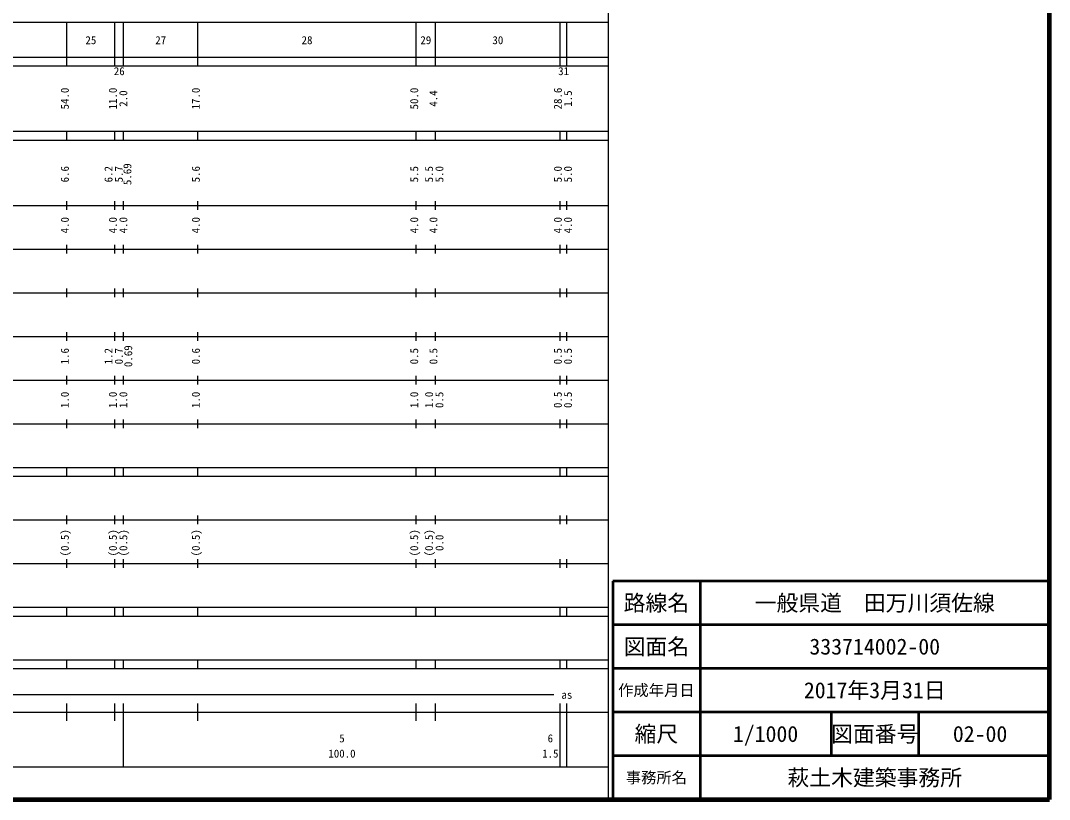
# Model space of a CAD drawing. Units: millimetres on the paper, enlarged 1000 times. Extents: x 40000 to 680000, y 20000 to 380000.
# Drawn here: x 444406 to 680000, y 20000 to 198357 of the extents above; entities that cross this region are included whole.
import ezdxf
from ezdxf.enums import TextEntityAlignment as Align

# ---------------------------------------------------------------- set-up
doc = ezdxf.new("R2010")
doc.units = ezdxf.units.MM
doc.header["$LTSCALE"] = 1000
for name, color, linetype, lineweight in [('M-TTL', 2, 'Continuous', 140), ('M-TTL-BAND', 7, 'Continuous', 25), ('M-TTL-FRAM', 2, 'Continuous', 50), ('M-TTL-LINE', 7, 'Continuous', 50)]:
    doc.layers.add(name, color=color, linetype=linetype, lineweight=lineweight)
doc.layers.add('M-TTL-TXT', color=7, linetype='Continuous')
doc.styles.add('ＭＳ ゴシック', font='')
doc.styles.get('ＭＳ ゴシック').set_extended_font_data('MS Gothic')

msp = doc.modelspace()

# ---------------------------------------------------------------- linework, layer by layer
at = {"layer": 'M-TTL'}
for p, q in [((680000, 20000), (680000, 380000)), ((40000, 20000), (680000, 20000))]:
    msp.add_line(p, q, dxfattribs=at)
at = {"layer": 'M-TTL-BAND'}
for p, q in [((579000, 20000), (579000, 370000)), ((68000, 198000), (579000, 198000)), ((455000, 188000), (455000, 198000)), ((466000, 188000), (466000, 198000)), ((468000, 188000), (468000, 198000)), ((485000, 188000), (485000, 198000)), ((535000, 188000), (535000, 198000)), ((539400, 188000), (539400, 198000)), ((568000, 188000), (568000, 198000)), ((569500, 188000), (569500, 198000)), ((40000, 190000), (579000, 190000)), ((40000, 188000), (579000, 188000)), ((40000, 173000), (579000, 173000)), ((455000, 171000), (455000, 173000)), ((466000, 171000), (466000, 173000)), ((468000, 171000), (468000, 173000)), ((485000, 171000), (485000, 173000)), ((535000, 171000), (535000, 173000)), ((539400, 171000), (539400, 173000)), ((568000, 171000), (568000, 173000)), ((569500, 171000), (569500, 173000)), ((40000, 171000), (579000, 171000)), ((40000, 156000), (579000, 156000)), ((455000, 155000), (455000, 157000)), ((466000, 155000), (466000, 157000)), ((468000, 155000), (468000, 157000)), ((485000, 155000), (485000, 157000)), ((535000, 155000), (535000, 157000)), ((539400, 155000), (539400, 157000)), ((568000, 155000), (568000, 157000)), ((569500, 155000), (569500, 157000)), ((455000, 145000), (455000, 147000)), ((466000, 145000), (466000, 147000)), ((468000, 145000), (468000, 147000)), ((485000, 145000), (485000, 147000)), ((535000, 145000), (535000, 147000)), ((539400, 145000), (539400, 147000)), ((568000, 145000), (568000, 147000)), ((569500, 145000), (569500, 147000)), ((46000, 146000), (579000, 146000)), ((455000, 135000), (455000, 137000)), ((466000, 135000), (466000, 137000)), ((468000, 135000), (468000, 137000)), ((485000, 135000), (485000, 137000)), ((535000, 135000), (535000, 137000)), ((539400, 135000), (539400, 137000)), ((568000, 135000), (568000, 137000)), ((569500, 135000), (569500, 137000)), ((52000, 136000), (579000, 136000)), ((46000, 126000), (579000, 126000)), ((455000, 125000), (455000, 127000)), ((466000, 125000), (466000, 127000)), ((468000, 125000), (468000, 127000)), ((485000, 125000), (485000, 127000)), ((535000, 125000), (535000, 127000)), ((539400, 125000), (539400, 127000)), ((568000, 125000), (568000, 127000)), ((569500, 125000), (569500, 127000)), ((52000, 116000), (579000, 116000)), ((455000, 115000), (455000, 117000)), ((466000, 115000), (466000, 117000)), ((468000, 115000), (468000, 117000)), ((485000, 115000), (485000, 117000)), ((535000, 115000), (535000, 117000)), ((539400, 115000), (539400, 117000)), ((568000, 115000), (568000, 117000)), ((569500, 115000), (569500, 117000)), ((455000, 105000), (455000, 107000)), ((466000, 105000), (466000, 107000)), ((468000, 105000), (468000, 107000)), ((485000, 105000), (485000, 107000)), ((535000, 105000), (535000, 107000)), ((539400, 105000), (539400, 107000)), ((568000, 105000), (568000, 107000)), ((569500, 105000), (569500, 107000)), ((46000, 106000), (579000, 106000)), ((40000, 96000), (579000, 96000)), ((455000, 94000), (455000, 96000)), ((466000, 94000), (466000, 96000)), ((468000, 94000), (468000, 96000)), ((485000, 94000), (485000, 96000)), ((535000, 94000), (535000, 96000)), ((539400, 94000), (539400, 96000)), ((568000, 94000), (568000, 96000)), ((569500, 94000), (569500, 96000)), ((40000, 94000), (579000, 94000)), ((455000, 83000), (455000, 85000)), ((466000, 83000), (466000, 85000)), ((468000, 83000), (468000, 85000)), ((485000, 83000), (485000, 85000)), ((535000, 83000), (535000, 85000)), ((539400, 83000), (539400, 85000)), ((568000, 83000), (568000, 85000)), ((569500, 83000), (569500, 85000)), ((49000, 84000), (579000, 84000)), ((40000, 74000), (579000, 74000)), ((455000, 73000), (455000, 75000)), ((466000, 73000), (466000, 75000)), ((468000, 73000), (468000, 75000)), ((485000, 73000), (485000, 75000)), ((535000, 73000), (535000, 75000)), ((539400, 73000), (539400, 75000)), ((568000, 73000), (568000, 75000)), ((569500, 73000), (569500, 75000)), ((40000, 64000), (579000, 64000)), ((455000, 62000), (455000, 64000)), ((466000, 62000), (466000, 64000)), ((468000, 62000), (468000, 64000)), ((485000, 62000), (485000, 64000)), ((535000, 62000), (535000, 64000)), ((539400, 62000), (539400, 64000)), ((568000, 62000), (568000, 64000)), ((569500, 62000), (569500, 64000)), ((40000, 62000), (579000, 62000)), ((40000, 52000), (579000, 52000)), ((455000, 50000), (455000, 52000)), ((466000, 50000), (466000, 52000)), ((468000, 50000), (468000, 52000)), ((485000, 50000), (485000, 52000)), ((535000, 50000), (535000, 52000)), ((539400, 50000), (539400, 52000)), ((568000, 50000), (568000, 52000)), ((569500, 50000), (569500, 52000)), ((40000, 50000), (579000, 50000)), ((71000, 44000), (566500, 44000)), ((455000, 38000), (455000, 42000)), ((466000, 38000), (466000, 42000)), ((468000, 27500), (468000, 42000)), ((485000, 38000), (485000, 42000)), ((535000, 38000), (535000, 42000)), ((539400, 38000), (539400, 42000)), ((568000, 27500), (568000, 42000)), ((569500, 27500), (569500, 42000)), ((40000, 40000), (579000, 40000)), ((68000, 27500), (579000, 27500))]:
    msp.add_line(p, q, dxfattribs=at)
at = {"layer": 'M-TTL-FRAM'}
for p, q in [((680000, 70000), (580000, 70000)), ((580000, 70000), (580000, 20000))]:
    msp.add_line(p, q, dxfattribs=at)
at = {"layer": 'M-TTL-LINE'}
for p, q in [((600000, 70000), (600000, 20000)), ((680000, 60000), (580000, 60000)), ((680000, 50000), (580000, 50000)), ((680000, 40000), (580000, 40000)), ((630000, 40000), (630000, 30000)), ((650000, 40000), (650000, 30000)), ((680000, 30000), (580000, 30000))]:
    msp.add_line(p, q, dxfattribs=at)

# ---------------------------------------------------------------- texts
at = {"layer": 'M-TTL-BAND', "style": 'ＭＳ ゴシック'}
for s, p in [('25', (460500, 192405)), ('27', (476500, 192405)), ('28', (510000, 192405)), ('29', (537200, 192405)), ('30', (553700, 192405)), ('26', (467000, 185308)), ('31', (568750, 185308)), ('as', (569500, 42500)), ('5', (518000, 32523)), ('6', (565715, 32523)), ('100.0', (518000, 29033)), ('1.5', (565715, 29033))]:
    msp.add_text(s, height=1833, dxfattribs=at).set_placement(p, align=Align.BOTTOM_CENTER)
for s, p in [('54.0', (456000, 180500)), ('11.0', (467000, 180500)), ('2.0', (469393, 180500)), ('17.0', (486000, 180500)), ('50.0', (536000, 180500)), ('4.4', (540400, 180500)), ('28.6', (568888, 180500)), ('1.5', (571214, 180500)), ('6.6', (456000, 163174)), ('6.2', (466000, 163174)), ('5.69', (470321, 163174)), ('5.6', (486000, 163174)), ('5.7', (468370, 163174)), ('5.5', (536000, 163174)), ('5.5', (539400, 163174)), ('5.0', (541770, 163174)), ('5.0', (568888, 163174)), ('5.0', (571214, 163174)), ('4.0', (456000, 151500)), ('4.0', (467000, 151500)), ('4.0', (469393, 151500)), ('4.0', (486000, 151500)), ('4.0', (536000, 151500)), ('4.0', (540400, 151500)), ('4.0', (568888, 151500)), ('4.0', (571214, 151500)), ('1.6', (456000, 121500)), ('1.2', (466000, 121500)), ('0.7', (468370, 121500)), ('0.69', (470518, 121500)), ('0.6', (486000, 121500)), ('0.5', (536000, 121500)), ('0.5', (540400, 121500)), ('0.5', (568888, 121500)), ('0.5', (571214, 121500)), ('1.0', (456000, 111500)), ('1.0', (467000, 111500)), ('1.0', (469393, 111500)), ('1.0', (486000, 111500)), ('1.0', (536000, 111500)), ('1.0', (539400, 111500)), ('0.5', (541770, 111500)), ('0.5', (568888, 111500)), ('0.5', (571214, 111500)), ('(0.5)', (456000, 78764)), ('(0.5)', (467000, 78764)), ('(0.5)', (469393, 78764)), ('(0.5)', (486000, 78764)), ('(0.5)', (536000, 78764)), ('(0.5)', (539400, 78764)), ('0.0', (541793, 78764))]:
    msp.add_text(s, height=1833, rotation=90, dxfattribs=at).set_placement(p, align=Align.BOTTOM_CENTER)
at = {"layer": 'M-TTL-TXT', "style": 'ＭＳ ゴシック'}
for s, height, p in [('路線名', 3666, (590000, 65000)), ('路線名', 3666, (590000, 65000)), ('一般県道\u3000田万川須佐線', 3666, (640000, 65000)), ('図面名', 3666, (590000, 55000)), ('図面名', 3666, (590000, 55000)), ('333714002-00', 3666, (640000, 55000)), ('2017年3月31日', 3666, (640000, 45000)), ('作成年月日', 2566, (590000, 45000)), ('作成年月日', 2566, (590000, 45000)), ('縮尺', 3666, (590000, 35000)), ('縮尺', 3666, (590000, 35000)), ('1/1000', 3666, (615000, 35000)), ('図面番号', 3666, (640000, 35000)), ('図面番号', 3666, (640000, 35000)), ('02-00', 3666, (664125, 35000)), ('事務所名', 2566, (590000, 25000)), ('事務所名', 2566, (590000, 25000)), ('萩土木建築事務所', 3666, (640000, 25000))]:
    msp.add_text(s, height=height, dxfattribs=at).set_placement(p, align=Align.MIDDLE_CENTER)

doc.saveas('drawing.dxf')
